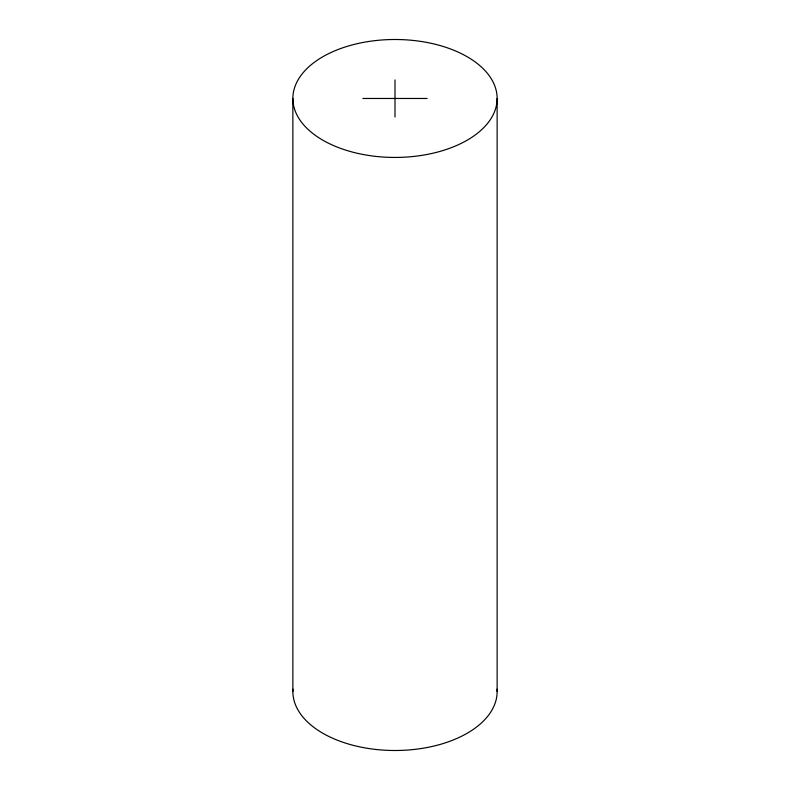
<?xml version="1.0" encoding="UTF-8"?>
<svg xmlns="http://www.w3.org/2000/svg" width="790" height="790" viewBox="0 0 790 790"><rect width="100%" height="100%" fill="white"/><g stroke="black" fill="none" stroke-linecap="round" stroke-linejoin="round"><path stroke-width="1.19" d="M362.896 98.474L427.104 98.474M497.137 98.474A102.137 58.974 0 0 1 343.926 149.537A102.137 58.974 0 0 1 343.926 47.4A102.137 58.974 0 0 1 497.137 98.474L497.137 691.527M395 79.938L395 116.999M292.863 98.474L292.863 691.527M497.058 689.166A102.137 58.974 0 0 1 395 750.5A102.137 58.974 0 0 1 292.942 689.166"/></g></svg>
